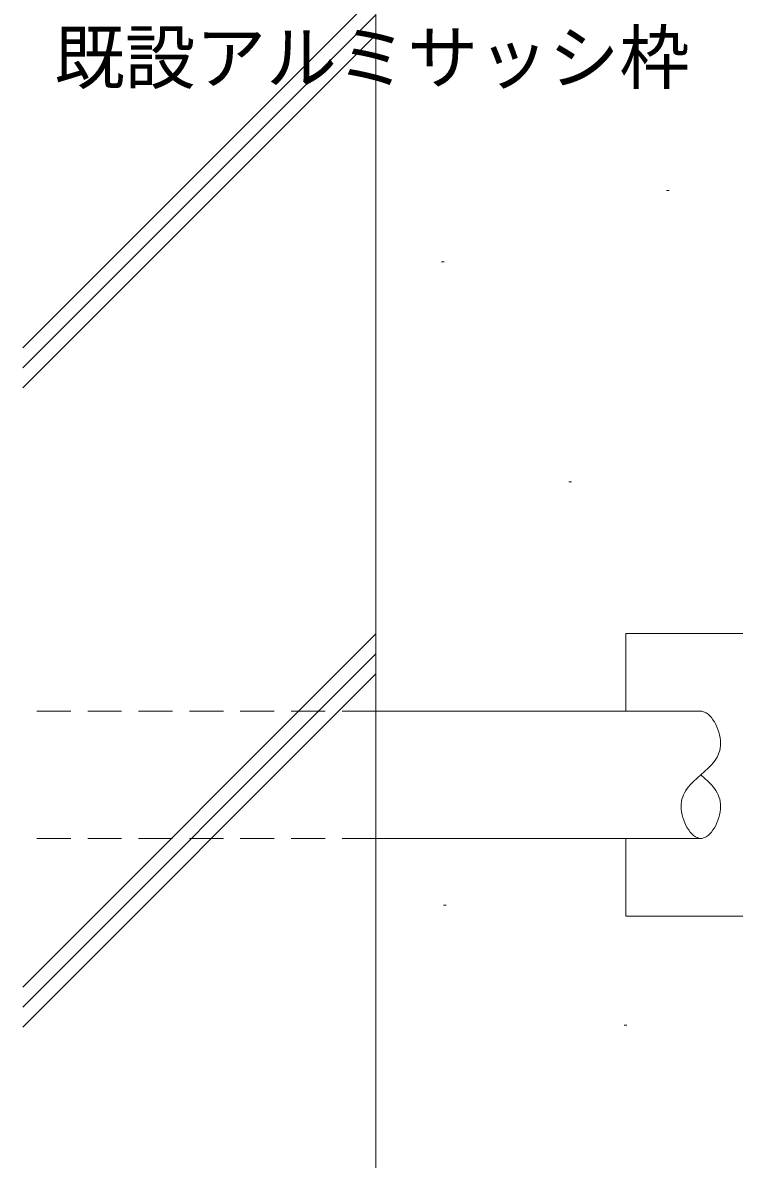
# Model space of a CAD drawing. Units: millimetres, scale not verified. Extents: x -594 to 539, y -420 to 386.
# Drawn here: x -183.5 to -133.2, y -163 to -82.5 of the extents above; entities that cross this region are included whole.
import ezdxf
from ezdxf.enums import TextEntityAlignment as Align

# ---------------------------------------------------------------- set-up
doc = ezdxf.new("R2010")
doc.units = ezdxf.units.MM
doc.header["$LTSCALE"] = 2
doc.linetypes.add('DASHED1', pattern=[1.8, 1.2, -0.6])
for name, color, linetype, lineweight in [('0-4_YSS_K', 3, 'Continuous', 9), ('0-5_YKK_D', 6, 'Continuous', 9), ('0-7_YKK_13', 4, 'Continuous', 9)]:
    doc.layers.add(name, color=color, linetype=linetype, lineweight=lineweight)
doc.styles.add('ＭＳ ゴシック', font='')
doc.styles.get('ＭＳ ゴシック').set_extended_font_data('MS Gothic')

msp = doc.modelspace()

# ---------------------------------------------------------------- linework, layer by layer
at = {"layer": '0-4_YSS_K'}
for p, q in [((-158.537, -170.792), (-158.537, -50.792)), ((-183.537, -105.567), (-158.537, -80.567)), ((-183.537, -106.981), (-158.537, -81.981)), ((-183.537, -108.395), (-158.537, -83.395)), ((-137.768, -94.428), (-137.968, -94.428)), ((-153.695, -99.482), (-153.895, -99.482)), ((-144.683, -115.06), (-144.883, -115.06)), ((-183.537, -150.821), (-158.537, -125.821)), ((-183.537, -152.236), (-158.537, -127.236)), ((-183.537, -153.65), (-158.537, -128.65)), ((-153.563, -145.024), (-153.763, -145.024)), ((-140.772, -153.505), (-140.972, -153.505))]:
    msp.add_line(p, q, dxfattribs=at)
at = {"layer": '0-7_YKK_13'}
for p, q in [((-140.837, -125.792), (-130.837, -125.792)), ((-140.837, -125.792), (-140.837, -131.292)), ((-135.537, -131.292), (-158.537, -131.292)), ((-135.537, -140.292), (-158.537, -140.292)), ((-140.837, -140.292), (-140.837, -145.792)), ((-140.837, -145.792), (-130.837, -145.792))]:
    msp.add_line(p, q, dxfattribs=at)
at = {"layer": '0-7_YKK_13', "linetype": 'DASHED1'}
for p, q in [((-158.537, -131.292), (-183.138, -131.292)), ((-158.537, -140.292), (-183.138, -140.292))]:
    msp.add_line(p, q, dxfattribs=at)
at = {"layer": '0-7_YKK_13'}
for points in [[(-135.537, -131.292), (-135.472, -131.295), (-135.406, -131.305), (-135.341, -131.322), (-135.276, -131.346), (-135.212, -131.376), (-135.149, -131.413), (-135.086, -131.455), (-135.024, -131.502), (-134.963, -131.555), (-134.904, -131.613), (-134.788, -131.742), (-134.679, -131.887), (-134.577, -132.047), (-134.483, -132.217), (-134.398, -132.397), (-134.323, -132.584), (-134.259, -132.776), (-134.208, -132.97), (-134.17, -133.164), (-134.146, -133.355), (-134.137, -133.542), (-134.144, -133.722), (-134.167, -133.896), (-134.203, -134.063), (-134.253, -134.224), (-134.315, -134.379), (-134.389, -134.529), (-134.473, -134.674), (-134.567, -134.814), (-134.669, -134.949), (-134.778, -135.08), (-134.894, -135.207), (-135.015, -135.33), (-135.271, -135.566), (-135.537, -135.792)], [(-135.537, -140.292), (-135.603, -140.289), (-135.668, -140.279), (-135.733, -140.261), (-135.798, -140.238), (-135.862, -140.207), (-135.925, -140.171), (-135.988, -140.129), (-136.05, -140.081), (-136.111, -140.029), (-136.171, -139.971), (-136.286, -139.842), (-136.395, -139.696), (-136.497, -139.537), (-136.591, -139.366), (-136.676, -139.186), (-136.751, -138.999), (-136.815, -138.808), (-136.866, -138.614), (-136.904, -138.42), (-136.928, -138.229), (-136.937, -138.042), (-136.93, -137.862), (-136.908, -137.688), (-136.871, -137.521), (-136.821, -137.36), (-136.759, -137.205), (-136.685, -137.055), (-136.601, -136.91), (-136.508, -136.77), (-136.406, -136.635), (-136.296, -136.504), (-136.18, -136.377), (-136.059, -136.254), (-135.803, -136.017), (-135.537, -135.792)], [(-135.537, -140.292), (-135.472, -140.289), (-135.406, -140.279), (-135.341, -140.261), (-135.276, -140.238), (-135.212, -140.207), (-135.149, -140.171), (-135.086, -140.129), (-135.024, -140.081), (-134.963, -140.029), (-134.904, -139.971), (-134.788, -139.842), (-134.679, -139.696), (-134.577, -139.537), (-134.483, -139.366), (-134.398, -139.186), (-134.323, -138.999), (-134.259, -138.808), (-134.208, -138.614), (-134.17, -138.42), (-134.146, -138.229), (-134.137, -138.042), (-134.144, -137.862), (-134.167, -137.688), (-134.203, -137.521), (-134.253, -137.36), (-134.315, -137.205), (-134.389, -137.055), (-134.473, -136.91), (-134.567, -136.77), (-134.669, -136.635), (-134.778, -136.504), (-134.894, -136.377), (-135.015, -136.254), (-135.271, -136.017), (-135.537, -135.792)], [(-134.137, -138.07), (-134.137, -138.042), (-134.137, -138.042)]]:
    msp.add_lwpolyline(points, dxfattribs=at)

# ---------------------------------------------------------------- texts
at = {"layer": '0-5_YKK_D', "color": 4, "style": 'ＭＳ ゴシック'}
msp.add_text('既設アルミサッシ枠', height=3.666, dxfattribs=at).set_placement((-181.31, -87.939), align=Align.BOTTOM_LEFT)

doc.saveas('drawing.dxf')
